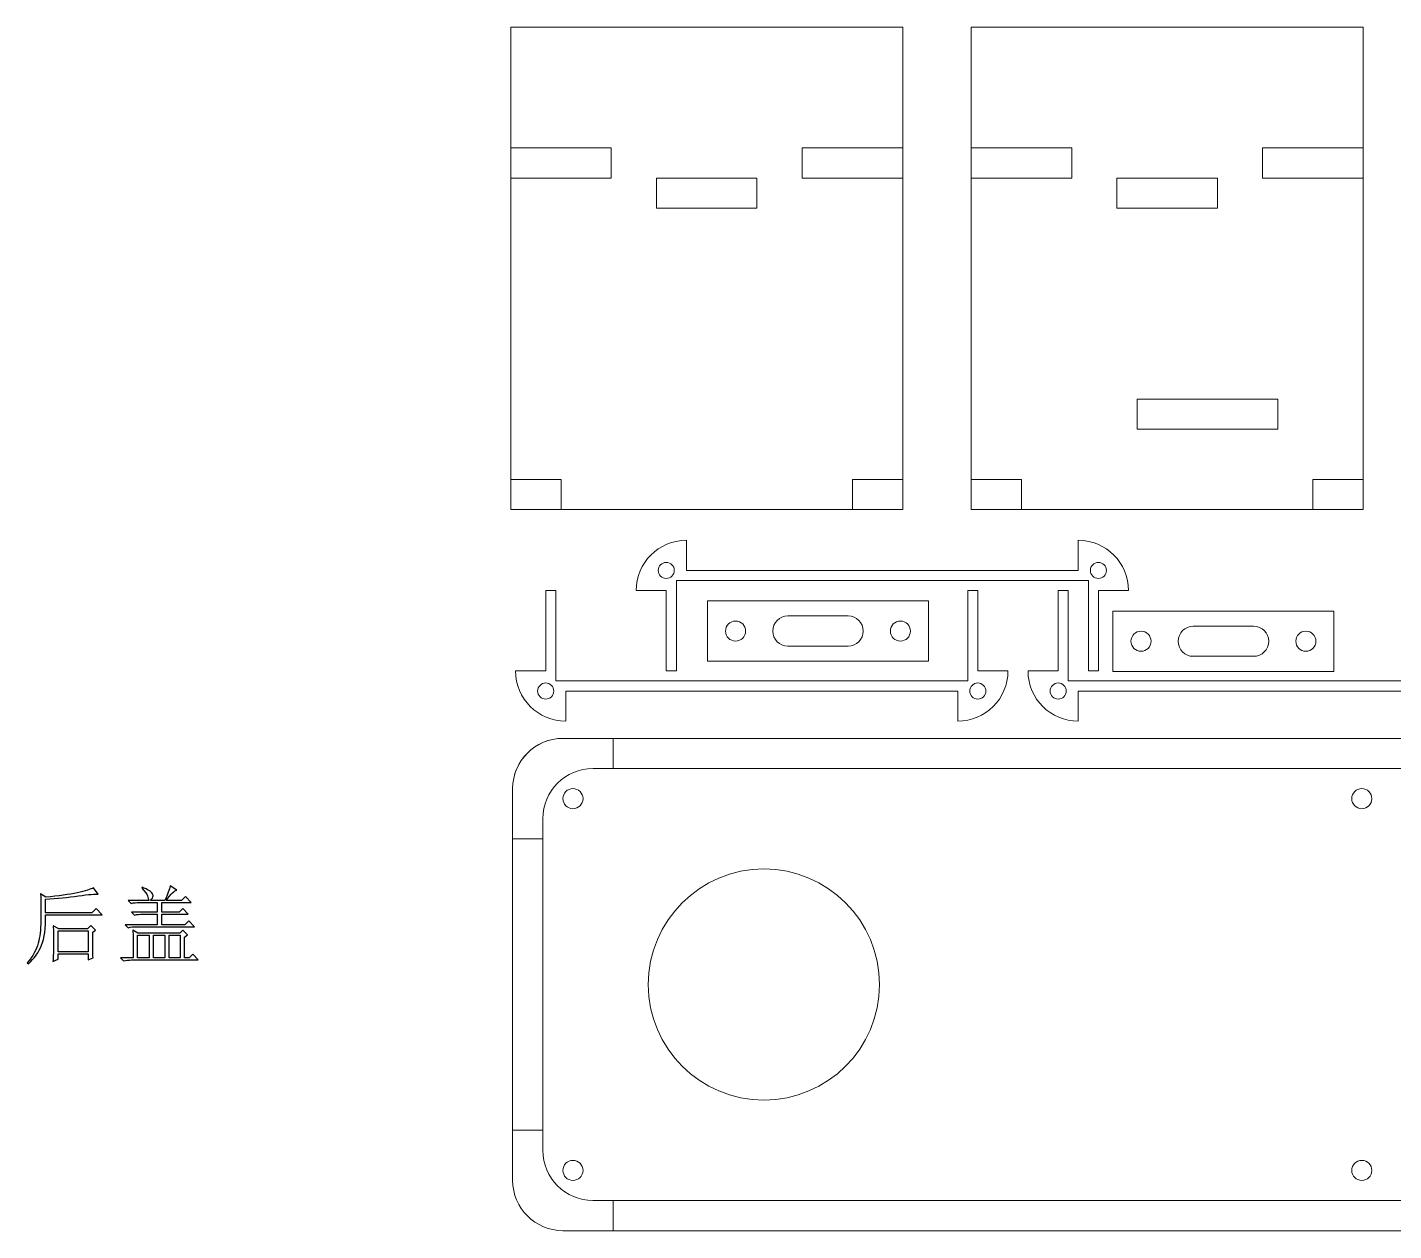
# Model space of a CAD drawing. Header units: millimetres. Extents: x -288 to -52, y -435 to 65.
# Drawn here: x -269.3 to -133.4, y -55 to 64.8 of the extents above; entities that cross this region are included whole.
import ezdxf

# ---------------------------------------------------------------- set-up
doc = ezdxf.new("R2010")
doc.units = ezdxf.units.MM
doc.header["$MEASUREMENT"] = 0
doc.layers.add('layer 1', color=7, linetype='Continuous')

msp = doc.modelspace()

# ---------------------------------------------------------------- linework, layer by layer
at = {"layer": 'layer 1', "color": 250, "lineweight": 20}
for points in [[(-201.66, 1.6668), (-179.66, 1.6668), (-179.66, 7.6668), (-201.66, 7.6668), (-201.66, 1.6668)], [(-161.3111, 0.6526), (-139.3111, 0.6526), (-139.3111, 6.6526), (-161.3111, 6.6526), (-161.3111, 0.6526)]]:
    msp.add_lwpolyline(points, close=True, dxfattribs=at)
for centre, major_axis in [((-198.86, 4.6668), (0, 1)), ((-182.46, 4.6668), (0, 1)), ((-158.5111, 3.6526), (0, 1)), ((-142.1111, 3.6526), (0, 1)), ((-196.0443, -30.5131), (0, 11.5))]:
    msp.add_ellipse(centre, major_axis=major_axis, ratio=1, dxfattribs=at)
for points in [[(-221.2322, 64.7575), (-221.2322, 64.7575), (-182.2322, 64.7575), (-182.2322, 64.7575)], [(-221.2322, 64.7575), (-221.2322, 64.7575), (-221.2322, 16.7579), (-221.2322, 16.7579)], [(-182.2322, 64.7575), (-182.2322, 64.7575), (-182.2322, 16.7579), (-182.2322, 16.7579)], [(-175.412, 64.7573), (-175.412, 64.7573), (-136.412, 64.7573), (-136.412, 64.7573)], [(-175.412, 64.7573), (-175.412, 64.7573), (-175.412, 16.7577), (-175.412, 16.7577)], [(-136.412, 64.7573), (-136.412, 64.7573), (-136.412, 16.7577), (-136.412, 16.7577)], [(-221.2322, 52.7574), (-221.2322, 52.7574), (-211.2322, 52.7574), (-211.2322, 52.7574)], [(-175.412, 52.7572), (-175.412, 52.7572), (-165.412, 52.7572), (-165.412, 52.7572)], [(-206.7322, 46.7573), (-206.7322, 46.7573), (-206.7322, 49.7573), (-206.7322, 49.7573)], [(-206.7322, 49.7573), (-206.7322, 49.7573), (-196.7322, 49.7573), (-196.7322, 49.7573)], [(-182.2322, 49.7576), (-182.2322, 49.7576), (-192.2322, 49.7576), (-192.2322, 49.7576)], [(-160.912, 46.7571), (-160.912, 46.7571), (-160.912, 49.7571), (-160.912, 49.7571)], [(-160.912, 49.7571), (-160.912, 49.7571), (-150.912, 49.7571), (-150.912, 49.7571)], [(-136.412, 49.7574), (-136.412, 49.7574), (-146.412, 49.7574), (-146.412, 49.7574)], [(-158.912, 27.7575), (-158.912, 27.7575), (-144.912, 27.7575), (-144.912, 27.7575)], [(-158.912, 24.7575), (-158.912, 24.7575), (-158.912, 27.7575), (-158.912, 27.7575)], [(-144.912, 24.7575), (-144.912, 24.7575), (-144.912, 27.7575), (-144.912, 27.7575)], [(-158.912, 24.7575), (-158.912, 24.7575), (-144.912, 24.7575), (-144.912, 24.7575)], [(-221.2322, 19.7574), (-221.2322, 19.7574), (-216.2322, 19.7574), (-216.2322, 19.7574)], [(-216.2322, 19.7574), (-216.2322, 19.7574), (-216.2322, 16.7574), (-216.2322, 16.7574)], [(-187.2322, 19.7574), (-187.2322, 19.7574), (-182.2322, 19.7574), (-182.2322, 19.7574)], [(-187.2322, 19.7574), (-187.2322, 19.7574), (-187.2322, 16.7574), (-187.2322, 16.7574)], [(-175.412, 19.7577), (-175.412, 19.7577), (-170.412, 19.7577), (-170.412, 19.7577)], [(-170.412, 19.7577), (-170.412, 19.7577), (-170.412, 16.7577), (-170.412, 16.7577)], [(-141.412, 19.7577), (-141.412, 19.7577), (-136.412, 19.7577), (-136.412, 19.7577)], [(-141.412, 19.7577), (-141.412, 19.7577), (-141.412, 16.7577), (-141.412, 16.7577)], [(-221.2322, 16.7579), (-221.2322, 16.7579), (-182.2322, 16.7579), (-182.2322, 16.7579)], [(-175.412, 16.7577), (-175.412, 16.7577), (-136.412, 16.7577), (-136.412, 16.7577)], [(-208.7563, 8.6989), (-208.7563, 11.4604), (-206.5178, 13.6989), (-203.7563, 13.6989)], [(-203.7563, 13.6989), (-203.7563, 13.6989), (-203.7563, 10.6989), (-203.7563, 10.6989)], [(-164.7563, 13.6989), (-164.7563, 13.6989), (-164.7563, 10.6989), (-164.7563, 10.6989)], [(-164.7563, 13.6989), (-161.9948, 13.6989), (-159.7563, 11.4604), (-159.7563, 8.6989)], [(-204.7563, 9.6989), (-204.7563, 9.6989), (-204.7563, 0.6989), (-204.7563, 0.6989)], [(-163.7563, 9.6989), (-163.7563, 9.6989), (-204.7563, 9.6989), (-204.7563, 9.6989)], [(-203.7563, 10.6989), (-203.7563, 10.6989), (-164.7563, 10.6989), (-164.7563, 10.6989)], [(-163.7563, 9.6989), (-163.7563, 9.6989), (-163.7563, 0.6989), (-163.7563, 0.6989)], [(-217.7563, 8.6987), (-217.7563, 8.6987), (-216.7563, 8.6987), (-216.7563, 8.6987)], [(-217.7563, 0.6987), (-217.7563, 0.6987), (-217.7563, 8.6987), (-217.7563, 8.6987)], [(-216.7563, -0.3013), (-216.7563, -0.3013), (-216.7563, 8.6987), (-216.7563, 8.6987)], [(-205.7563, 8.6989), (-205.7563, 8.6989), (-208.7563, 8.6989), (-208.7563, 8.6989)], [(-205.7563, 8.6989), (-205.7563, 8.6989), (-205.7563, 0.6989), (-205.7563, 0.6989)], [(-174.7563, 8.6987), (-174.7563, 8.6987), (-175.7563, 8.6987), (-175.7563, 8.6987)], [(-175.7563, -0.3013), (-175.7563, -0.3013), (-175.7563, 8.6987), (-175.7563, 8.6987)], [(-174.7563, 0.6987), (-174.7563, 0.6987), (-174.7563, 8.6987), (-174.7563, 8.6987)], [(-166.7563, 8.6987), (-166.7563, 8.6987), (-165.7563, 8.6987), (-165.7563, 8.6987)], [(-166.7563, 0.6987), (-166.7563, 0.6987), (-166.7563, 8.6987), (-166.7563, 8.6987)], [(-165.7563, -0.3013), (-165.7563, -0.3013), (-165.7563, 8.6987), (-165.7563, 8.6987)], [(-159.7563, 8.6989), (-159.7563, 8.6989), (-162.7563, 8.6989), (-162.7563, 8.6989)], [(-162.7563, 8.6989), (-162.7563, 8.6989), (-162.7563, 0.6989), (-162.7563, 0.6989)], [(-193.66, 6.1668), (-193.66, 6.1668), (-187.66, 6.1668), (-187.66, 6.1668)], [(-153.3111, 5.1526), (-153.3111, 5.1526), (-147.3111, 5.1526), (-147.3111, 5.1526)], [(-193.66, 3.1668), (-193.66, 3.1668), (-187.66, 3.1668), (-187.66, 3.1668)], [(-153.3111, 2.1526), (-153.3111, 2.1526), (-147.3111, 2.1526), (-147.3111, 2.1526)], [(-220.7563, 0.6987), (-220.7563, 0.6987), (-217.7563, 0.6987), (-217.7563, 0.6987)], [(-215.7563, -4.3013), (-218.5178, -4.3013), (-220.7563, -2.0628), (-220.7563, 0.6987)], [(-205.7563, 0.6989), (-205.7563, 0.6989), (-204.7563, 0.6989), (-204.7563, 0.6989)], [(-171.7563, 0.6987), (-171.7563, -2.0628), (-173.9948, -4.3013), (-176.7563, -4.3013)], [(-174.7563, 0.6987), (-174.7563, 0.6987), (-171.7563, 0.6987), (-171.7563, 0.6987)], [(-169.7563, 0.6987), (-169.7563, 0.6987), (-166.7563, 0.6987), (-166.7563, 0.6987)], [(-164.7563, -4.3013), (-167.5178, -4.3013), (-169.7563, -2.0628), (-169.7563, 0.6987)], [(-162.7563, 0.6989), (-162.7563, 0.6989), (-163.7563, 0.6989), (-163.7563, 0.6989)], [(-216.7563, -0.3013), (-216.7563, -0.3013), (-175.7563, -0.3013), (-175.7563, -0.3013)], [(-215.7563, -4.3013), (-215.7563, -4.3013), (-215.7563, -1.3013), (-215.7563, -1.3013)], [(-176.7563, -1.3013), (-176.7563, -1.3013), (-215.7563, -1.3013), (-215.7563, -1.3013)], [(-176.7563, -4.3013), (-176.7563, -4.3013), (-176.7563, -1.3013), (-176.7563, -1.3013)], [(-165.7563, -0.3013), (-165.7563, -0.3013), (-124.7563, -0.3013), (-124.7563, -0.3013)], [(-164.7563, -4.3013), (-164.7563, -4.3013), (-164.7563, -1.3013), (-164.7563, -1.3013)], [(-125.7563, -1.3013), (-125.7563, -1.3013), (-164.7563, -1.3013), (-164.7563, -1.3013)], [(-221.0443, -11.0132), (-221.0443, -8.2517), (-218.8058, -6.0132), (-216.0443, -6.0132)], [(-211.0443, -6.0132), (-211.0443, -6.0132), (-211.0443, -9.0132), (-211.0443, -9.0132)], [(-218.0443, -14.0132), (-218.0443, -11.2517), (-215.8058, -9.0132), (-213.0443, -9.0132)], [(-211.0443, -9.0132), (-211.0443, -9.0132), (-213.0443, -9.0132), (-213.0443, -9.0132)], [(-65.0443, -9.0132), (-65.0443, -9.0132), (-213.0443, -9.0132), (-213.0443, -9.0132)], [(-218.0443, -14.0132), (-218.0443, -14.0132), (-218.0443, -13.9832), (-218.0443, -13.9832)], [(-218.0443, -14.0132), (-218.0443, -14.0132), (-218.0443, -47.0132), (-218.0443, -47.0132)], [(-221.0443, -16.0131), (-221.0443, -16.0131), (-218.0443, -16.0131), (-218.0443, -16.0131)], [(-221.0443, -45.0131), (-221.0443, -45.0131), (-218.0443, -45.0131), (-218.0443, -45.0131)], [(-213.0443, -52.0132), (-215.8058, -52.0132), (-218.0443, -49.7747), (-218.0443, -47.0132)], [(-218.0443, -47.0432), (-218.0443, -47.0432), (-218.0443, -47.0132), (-218.0443, -47.0132)], [(-213.0743, -52.0132), (-213.0743, -52.0132), (-213.0443, -52.0132), (-213.0443, -52.0132)], [(-213.0443, -52.0132), (-213.0443, -52.0132), (-65.0443, -52.0132), (-65.0443, -52.0132)], [(-211.0443, -52.0132), (-211.0443, -52.0132), (-211.0443, -55.0132), (-211.0443, -55.0132)]]:
    msp.add_open_spline(points, degree=3, dxfattribs=at)
for points, knots in [([(-211.2322, 52.7574), (-211.2322, 52.7574), (-211.2322, 49.7574), (-211.2322, 49.7574), (-211.2322, 49.7574), (-211.2322, 49.7574), (-221.2322, 49.7574), (-221.2322, 49.7574)], [0, 0, 0, 0, 0.33333333, 0.33333333, 0.33333333, 0.33333333, 1, 1, 1, 1]), ([(-192.2322, 49.7576), (-192.2322, 49.7576), (-192.2322, 52.7576), (-192.2322, 52.7576), (-192.2322, 52.7576), (-192.2322, 52.7576), (-182.2322, 52.7576), (-182.2322, 52.7576)], [0, 0, 0, 0, 0.33333333, 0.33333333, 0.33333333, 0.33333333, 1, 1, 1, 1]), ([(-165.412, 52.7572), (-165.412, 52.7572), (-165.412, 49.7572), (-165.412, 49.7572), (-165.412, 49.7572), (-165.412, 49.7572), (-175.412, 49.7572), (-175.412, 49.7572)], [0, 0, 0, 0, 0.33333333, 0.33333333, 0.33333333, 0.33333333, 1, 1, 1, 1]), ([(-146.412, 49.7574), (-146.412, 49.7574), (-146.412, 52.7574), (-146.412, 52.7574), (-146.412, 52.7574), (-146.412, 52.7574), (-136.412, 52.7574), (-136.412, 52.7574)], [0, 0, 0, 0, 0.33333333, 0.33333333, 0.33333333, 0.33333333, 1, 1, 1, 1]), ([(-196.7322, 49.7573), (-196.7322, 49.7573), (-196.7322, 46.7573), (-196.7322, 46.7573), (-196.7322, 46.7573), (-196.7322, 46.7573), (-206.7322, 46.7573), (-206.7322, 46.7573)], [0, 0, 0, 0, 0.33333333, 0.33333333, 0.33333333, 0.33333333, 1, 1, 1, 1]), ([(-150.912, 49.7571), (-150.912, 49.7571), (-150.912, 46.7571), (-150.912, 46.7571), (-150.912, 46.7571), (-150.912, 46.7571), (-160.912, 46.7571), (-160.912, 46.7571)], [0, 0, 0, 0, 0.33333333, 0.33333333, 0.33333333, 0.33333333, 1, 1, 1, 1]), ([(-204.9563, 10.6989), (-204.9563, 10.2571), (-205.3145, 9.8989), (-205.7563, 9.8989), (-205.7563, 9.8989), (-206.1981, 9.8989), (-206.5563, 10.2571), (-206.5563, 10.6989), (-206.5563, 10.6989), (-206.5563, 11.1407), (-206.1981, 11.4989), (-205.7563, 11.4989), (-205.7563, 11.4989), (-205.3145, 11.4989), (-204.9563, 11.1407), (-204.9563, 10.6989)], [0, 0, 0, 0, 0.2, 0.2, 0.2, 0.2, 0.4, 0.4, 0.4, 0.4, 0.6, 0.6, 0.6, 0.6, 1, 1, 1, 1]), ([(-161.9563, 10.6989), (-161.9563, 10.2571), (-162.3145, 9.8989), (-162.7563, 9.8989), (-162.7563, 9.8989), (-163.1981, 9.8989), (-163.5563, 10.2571), (-163.5563, 10.6989), (-163.5563, 10.6989), (-163.5563, 11.1407), (-163.1981, 11.4989), (-162.7563, 11.4989), (-162.7563, 11.4989), (-162.3145, 11.4989), (-161.9563, 11.1407), (-161.9563, 10.6989)], [0, 0, 0, 0, 0.2, 0.2, 0.2, 0.2, 0.4, 0.4, 0.4, 0.4, 0.6, 0.6, 0.6, 0.6, 1, 1, 1, 1]), ([(-193.66, 3.1668), (-194.4884, 3.1668), (-195.16, 3.8384), (-195.16, 4.6668), (-195.16, 4.6668), (-195.16, 5.4952), (-194.4884, 6.1668), (-193.66, 6.1668)], [0, 0, 0, 0, 0.33333333, 0.33333333, 0.33333333, 0.33333333, 1, 1, 1, 1]), ([(-187.66, 6.1668), (-186.8316, 6.1668), (-186.16, 5.4952), (-186.16, 4.6668), (-186.16, 4.6668), (-186.16, 3.8384), (-186.8316, 3.1668), (-187.66, 3.1668)], [0, 0, 0, 0, 0.33333333, 0.33333333, 0.33333333, 0.33333333, 1, 1, 1, 1]), ([(-153.3111, 2.1526), (-154.1395, 2.1526), (-154.8111, 2.8242), (-154.8111, 3.6526), (-154.8111, 3.6526), (-154.8111, 4.481), (-154.1395, 5.1526), (-153.3111, 5.1526)], [0, 0, 0, 0, 0.33333333, 0.33333333, 0.33333333, 0.33333333, 1, 1, 1, 1]), ([(-147.3111, 5.1526), (-146.4827, 5.1526), (-145.8111, 4.481), (-145.8111, 3.6526), (-145.8111, 3.6526), (-145.8111, 2.8242), (-146.4827, 2.1526), (-147.3111, 2.1526)], [0, 0, 0, 0, 0.33333333, 0.33333333, 0.33333333, 0.33333333, 1, 1, 1, 1]), ([(-218.5563, -1.3013), (-218.5563, -0.8595), (-218.1981, -0.5013), (-217.7563, -0.5013), (-217.7563, -0.5013), (-217.3145, -0.5013), (-216.9563, -0.8595), (-216.9563, -1.3013), (-216.9563, -1.3013), (-216.9563, -1.7431), (-217.3145, -2.1013), (-217.7563, -2.1013), (-217.7563, -2.1013), (-218.1981, -2.1013), (-218.5563, -1.7431), (-218.5563, -1.3013)], [0, 0, 0, 0, 0.2, 0.2, 0.2, 0.2, 0.4, 0.4, 0.4, 0.4, 0.6, 0.6, 0.6, 0.6, 1, 1, 1, 1]), ([(-175.5563, -1.3013), (-175.5563, -0.8595), (-175.1981, -0.5013), (-174.7563, -0.5013), (-174.7563, -0.5013), (-174.3145, -0.5013), (-173.9563, -0.8595), (-173.9563, -1.3013), (-173.9563, -1.3013), (-173.9563, -1.7431), (-174.3145, -2.1013), (-174.7563, -2.1013), (-174.7563, -2.1013), (-175.1981, -2.1013), (-175.5563, -1.7431), (-175.5563, -1.3013)], [0, 0, 0, 0, 0.2, 0.2, 0.2, 0.2, 0.4, 0.4, 0.4, 0.4, 0.6, 0.6, 0.6, 0.6, 1, 1, 1, 1]), ([(-167.5563, -1.3013), (-167.5563, -0.8595), (-167.1981, -0.5013), (-166.7563, -0.5013), (-166.7563, -0.5013), (-166.3145, -0.5013), (-165.9563, -0.8595), (-165.9563, -1.3013), (-165.9563, -1.3013), (-165.9563, -1.7431), (-166.3145, -2.1013), (-166.7563, -2.1013), (-166.7563, -2.1013), (-167.1981, -2.1013), (-167.5563, -1.7431), (-167.5563, -1.3013)], [0, 0, 0, 0, 0.2, 0.2, 0.2, 0.2, 0.4, 0.4, 0.4, 0.4, 0.6, 0.6, 0.6, 0.6, 1, 1, 1, 1]), ([(-216.0443, -6.0132), (-216.0443, -6.0132), (-57.0443, -6.0132), (-57.0443, -6.0132), (-57.0443, -6.0132), (-54.2943, -6.0132), (-52.0443, -8.2632), (-52.0443, -11.0133), (-52.0443, -11.0133), (-52.0443, -11.0133), (-52.0443, -50.0132), (-52.0443, -50.0132), (-52.0443, -50.0132), (-52.0443, -52.7633), (-54.2943, -55.0132), (-57.0443, -55.0132), (-57.0443, -55.0132), (-57.0443, -55.0132), (-216.0443, -55.0132), (-216.0443, -55.0132), (-216.0443, -55.0132), (-218.7943, -55.0132), (-221.0443, -52.7633), (-221.0443, -50.0132), (-221.0443, -50.0132), (-221.0443, -50.0132), (-221.0443, -11.0133), (-221.0443, -11.0133), (-221.0443, -11.0133), (-221.0443, -8.2632), (-218.7943, -6.0132), (-216.0443, -6.0132)], [0, 0, 0, 0, 0.11111111, 0.11111111, 0.11111111, 0.11111111, 0.22222222, 0.22222222, 0.22222222, 0.22222222, 0.33333333, 0.33333333, 0.33333333, 0.33333333, 0.44444444, 0.44444444, 0.44444444, 0.44444444, 0.55555556, 0.55555556, 0.55555556, 0.55555556, 0.66666667, 0.66666667, 0.66666667, 0.66666667, 0.77777778, 0.77777778, 0.77777778, 0.77777778, 1, 1, 1, 1]), ([(-215.0443, -13.0132), (-215.5966, -13.0132), (-216.0443, -12.5655), (-216.0443, -12.0132), (-216.0443, -12.0132), (-216.0443, -11.4609), (-215.5966, -11.0132), (-215.0443, -11.0132), (-215.0443, -11.0132), (-214.492, -11.0132), (-214.0443, -11.4609), (-214.0443, -12.0132), (-214.0443, -12.0132), (-214.0443, -12.5655), (-214.492, -13.0132), (-215.0443, -13.0132)], [0, 0, 0, 0, 0.2, 0.2, 0.2, 0.2, 0.4, 0.4, 0.4, 0.4, 0.6, 0.6, 0.6, 0.6, 1, 1, 1, 1]), ([(-136.5443, -13.0132), (-137.0966, -13.0132), (-137.5443, -12.5655), (-137.5443, -12.0132), (-137.5443, -12.0132), (-137.5443, -11.4609), (-137.0966, -11.0132), (-136.5443, -11.0132), (-136.5443, -11.0132), (-135.992, -11.0132), (-135.5443, -11.4609), (-135.5443, -12.0132), (-135.5443, -12.0132), (-135.5443, -12.5655), (-135.992, -13.0132), (-136.5443, -13.0132)], [0, 0, 0, 0, 0.2, 0.2, 0.2, 0.2, 0.4, 0.4, 0.4, 0.4, 0.6, 0.6, 0.6, 0.6, 1, 1, 1, 1]), ([(-215.0443, -50.0132), (-215.5966, -50.0132), (-216.0443, -49.5655), (-216.0443, -49.0132), (-216.0443, -49.0132), (-216.0443, -48.4609), (-215.5966, -48.0132), (-215.0443, -48.0132), (-215.0443, -48.0132), (-214.492, -48.0132), (-214.0443, -48.4609), (-214.0443, -49.0132), (-214.0443, -49.0132), (-214.0443, -49.5655), (-214.492, -50.0132), (-215.0443, -50.0132)], [0, 0, 0, 0, 0.2, 0.2, 0.2, 0.2, 0.4, 0.4, 0.4, 0.4, 0.6, 0.6, 0.6, 0.6, 1, 1, 1, 1]), ([(-136.5443, -50.0132), (-137.0966, -50.0132), (-137.5443, -49.5655), (-137.5443, -49.0132), (-137.5443, -49.0132), (-137.5443, -48.4609), (-137.0966, -48.0132), (-136.5443, -48.0132), (-136.5443, -48.0132), (-135.992, -48.0132), (-135.5443, -48.4609), (-135.5443, -49.0132), (-135.5443, -49.0132), (-135.5443, -49.5655), (-135.992, -50.0132), (-136.5443, -50.0132)], [0, 0, 0, 0, 0.2, 0.2, 0.2, 0.2, 0.4, 0.4, 0.4, 0.4, 0.6, 0.6, 0.6, 0.6, 1, 1, 1, 1])]:
    msp.add_open_spline(points, degree=3, knots=knots, dxfattribs=at)
at = {"layer": 'layer 1', "color": 250}
for points, knots in [([(-269.3414, -28.3662), (-268.7896, -27.6818), (-268.4312, -27.0312), (-268.2661, -26.4132), (-268.2661, -26.4132), (-268.101, -25.7951), (-268.0121, -25.0514), (-268.0022, -24.1794), (-268.0022, -24.1794), (-267.9909, -23.3087), (-267.9966, -22.4098), (-268.0177, -21.4827), (-268.0177, -21.4827), (-268.0177, -21.4827), (-267.4886, -21.8143), (-267.4886, -21.8143), (-267.4886, -21.8143), (-266.2327, -21.7029), (-265.1955, -21.5603), (-264.3799, -21.384), (-264.3799, -21.384), (-263.5643, -21.2076), (-263.0238, -21.0411), (-262.7599, -20.8872), (-262.7599, -20.8872), (-262.7599, -20.8872), (-262.2971, -21.5166), (-262.2971, -21.5166), (-262.2971, -21.5166), (-262.5835, -21.4954), (-263.2341, -21.5505), (-264.2472, -21.6831), (-264.2472, -21.6831), (-265.2844, -21.8369), (-266.3752, -21.9484), (-267.5224, -22.0133), (-267.5224, -22.0133), (-267.5224, -22.0133), (-267.5224, -23.3722), (-267.5224, -23.3722), (-267.5224, -23.3722), (-267.5224, -23.3722), (-262.925, -23.3722), (-262.925, -23.3722), (-262.925, -23.3722), (-262.925, -23.3722), (-262.4946, -22.9432), (-262.4946, -22.9432), (-262.4946, -22.9432), (-262.4946, -22.9432), (-261.8991, -23.5712), (-261.8991, -23.5712), (-261.8991, -23.5712), (-261.8991, -23.5712), (-267.5224, -23.5712), (-267.5224, -23.5712), (-267.5224, -23.5712), (-267.4999, -24.8934), (-267.6325, -25.9023), (-267.919, -26.5966), (-267.919, -26.5966), (-268.2054, -27.2909), (-268.6471, -27.9132), (-269.2412, -28.4649), (-269.2412, -28.4649), (-269.2412, -28.4649), (-269.3414, -28.3662), (-269.3414, -28.3662)], [0, 0, 0, 0, 0.05555556, 0.05555556, 0.05555556, 0.05555556, 0.11111111, 0.11111111, 0.11111111, 0.11111111, 0.16666667, 0.16666667, 0.16666667, 0.16666667, 0.22222222, 0.22222222, 0.22222222, 0.22222222, 0.27777778, 0.27777778, 0.27777778, 0.27777778, 0.33333333, 0.33333333, 0.33333333, 0.33333333, 0.38888889, 0.38888889, 0.38888889, 0.38888889, 0.44444444, 0.44444444, 0.44444444, 0.44444444, 0.5, 0.5, 0.5, 0.5, 0.55555556, 0.55555556, 0.55555556, 0.55555556, 0.61111111, 0.61111111, 0.61111111, 0.61111111, 0.66666667, 0.66666667, 0.66666667, 0.66666667, 0.72222222, 0.72222222, 0.72222222, 0.72222222, 0.77777778, 0.77777778, 0.77777778, 0.77777778, 0.83333333, 0.83333333, 0.83333333, 0.83333333, 0.88888889, 0.88888889, 0.88888889, 0.88888889, 1, 1, 1, 1]), ([(-257.9113, -20.8252), (-257.337, -21.0665), (-257.0124, -21.2598), (-256.9348, -21.4023), (-256.9348, -21.4023), (-256.8586, -21.5448), (-256.8191, -21.6394), (-256.8191, -21.6831), (-256.8191, -21.6831), (-256.8191, -21.8369), (-256.908, -21.9907), (-257.0844, -22.1445), (-257.0844, -22.1445), (-257.0844, -22.1445), (-255.662, -22.1445), (-255.662, -22.1445), (-255.662, -22.1445), (-255.3755, -21.5505), (-255.1991, -21.0665), (-255.1328, -20.6925), (-255.1328, -20.6925), (-255.1328, -20.6925), (-254.471, -21.1215), (-254.471, -21.1215), (-254.471, -21.1215), (-254.67, -21.1441), (-255.0227, -21.4841), (-255.5293, -22.1445), (-255.5293, -22.1445), (-255.5293, -22.1445), (-254.0082, -22.1445), (-254.0082, -22.1445), (-254.0082, -22.1445), (-254.0082, -22.1445), (-253.6116, -21.748), (-253.6116, -21.748), (-253.6116, -21.748), (-253.6116, -21.748), (-253.0486, -22.3435), (-253.0486, -22.3435), (-253.0486, -22.3435), (-253.0486, -22.3435), (-255.9597, -22.3435), (-255.9597, -22.3435), (-255.9597, -22.3435), (-255.9597, -22.3435), (-255.9597, -23.3045), (-255.9597, -23.3045), (-255.9597, -23.3045), (-255.9597, -23.3045), (-254.2396, -23.3045), (-254.2396, -23.3045), (-254.2396, -23.3045), (-254.2396, -23.3045), (-253.8755, -22.9418), (-253.8755, -22.9418), (-253.8755, -22.9418), (-253.8755, -22.9418), (-253.3463, -23.5035), (-253.3463, -23.5035), (-253.3463, -23.5035), (-253.3463, -23.5035), (-255.9597, -23.5035), (-255.9597, -23.5035), (-255.9597, -23.5035), (-255.9597, -23.5035), (-255.9597, -24.5576), (-255.9597, -24.5576), (-255.9597, -24.5576), (-255.9597, -24.5576), (-253.678, -24.5576), (-253.678, -24.5576), (-253.678, -24.5576), (-253.678, -24.5576), (-253.28, -24.161), (-253.28, -24.161), (-253.28, -24.161), (-253.28, -24.161), (-252.7184, -24.7565), (-252.7184, -24.7565), (-252.7184, -24.7565), (-252.7184, -24.7565), (-258.5068, -24.7565), (-258.5068, -24.7565), (-258.5068, -24.7565), (-258.7932, -24.7565), (-259.0571, -24.789), (-259.2998, -24.8553), (-259.2998, -24.8553), (-259.2998, -24.8553), (-259.5976, -24.5576), (-259.5976, -24.5576), (-259.5976, -24.5576), (-259.5976, -24.5576), (-256.4226, -24.5576), (-256.4226, -24.5576), (-256.4226, -24.5576), (-256.4226, -24.5576), (-256.4226, -23.5035), (-256.4226, -23.5035), (-256.4226, -23.5035), (-256.4226, -23.5035), (-257.8774, -23.5035), (-257.8774, -23.5035), (-257.8774, -23.5035), (-258.1639, -23.5035), (-258.4292, -23.5359), (-258.6719, -23.6022), (-258.6719, -23.6022), (-258.6719, -23.6022), (-258.9696, -23.3045), (-258.9696, -23.3045), (-258.9696, -23.3045), (-258.9696, -23.3045), (-256.4226, -23.3045), (-256.4226, -23.3045), (-256.4226, -23.3045), (-256.4226, -23.3045), (-256.4226, -22.3435), (-256.4226, -22.3435), (-256.4226, -22.3435), (-256.4226, -22.3435), (-258.209, -22.3435), (-258.209, -22.3435), (-258.209, -22.3435), (-258.4955, -22.3435), (-258.7594, -22.376), (-259.0021, -22.4423), (-259.0021, -22.4423), (-259.0021, -22.4423), (-259.2998, -22.1445), (-259.2998, -22.1445), (-259.2998, -22.1445), (-259.2998, -22.1445), (-257.2495, -22.1445), (-257.2495, -22.1445), (-257.2495, -22.1445), (-257.2932, -22.0345), (-257.337, -21.8807), (-257.3821, -21.6831), (-257.3821, -21.6831), (-257.4485, -21.5067), (-257.6347, -21.2541), (-257.9438, -20.9239), (-257.9438, -20.9239), (-257.9438, -20.9239), (-257.9113, -20.8252), (-257.9113, -20.8252)], [0, 0, 0, 0, 0.02631579, 0.02631579, 0.02631579, 0.02631579, 0.05263158, 0.05263158, 0.05263158, 0.05263158, 0.07894737, 0.07894737, 0.07894737, 0.07894737, 0.10526316, 0.10526316, 0.10526316, 0.10526316, 0.13157895, 0.13157895, 0.13157895, 0.13157895, 0.15789474, 0.15789474, 0.15789474, 0.15789474, 0.18421053, 0.18421053, 0.18421053, 0.18421053, 0.21052632, 0.21052632, 0.21052632, 0.21052632, 0.23684211, 0.23684211, 0.23684211, 0.23684211, 0.26315789, 0.26315789, 0.26315789, 0.26315789, 0.28947368, 0.28947368, 0.28947368, 0.28947368, 0.31578947, 0.31578947, 0.31578947, 0.31578947, 0.34210526, 0.34210526, 0.34210526, 0.34210526, 0.36842105, 0.36842105, 0.36842105, 0.36842105, 0.39473684, 0.39473684, 0.39473684, 0.39473684, 0.42105263, 0.42105263, 0.42105263, 0.42105263, 0.44736842, 0.44736842, 0.44736842, 0.44736842, 0.47368421, 0.47368421, 0.47368421, 0.47368421, 0.5, 0.5, 0.5, 0.5, 0.52631579, 0.52631579, 0.52631579, 0.52631579, 0.55263158, 0.55263158, 0.55263158, 0.55263158, 0.57894737, 0.57894737, 0.57894737, 0.57894737, 0.60526316, 0.60526316, 0.60526316, 0.60526316, 0.63157895, 0.63157895, 0.63157895, 0.63157895, 0.65789474, 0.65789474, 0.65789474, 0.65789474, 0.68421053, 0.68421053, 0.68421053, 0.68421053, 0.71052632, 0.71052632, 0.71052632, 0.71052632, 0.73684211, 0.73684211, 0.73684211, 0.73684211, 0.76315789, 0.76315789, 0.76315789, 0.76315789, 0.78947368, 0.78947368, 0.78947368, 0.78947368, 0.81578947, 0.81578947, 0.81578947, 0.81578947, 0.84210526, 0.84210526, 0.84210526, 0.84210526, 0.86842105, 0.86842105, 0.86842105, 0.86842105, 0.89473684, 0.89473684, 0.89473684, 0.89473684, 0.92105263, 0.92105263, 0.92105263, 0.92105263, 0.94736842, 0.94736842, 0.94736842, 0.94736842, 1, 1, 1, 1]), ([(-262.8263, -25.2871), (-262.8263, -25.2871), (-262.8263, -26.9776), (-262.8263, -26.9776), (-262.8263, -26.9776), (-262.8263, -27.3092), (-262.815, -27.607), (-262.7924, -27.8709), (-262.7924, -27.8709), (-262.7924, -27.8709), (-263.2891, -28.0698), (-263.2891, -28.0698), (-263.2891, -28.0698), (-263.2891, -28.0698), (-263.2891, -27.4743), (-263.2891, -27.4743), (-263.2891, -27.4743), (-263.2891, -27.4743), (-266.2651, -27.4743), (-266.2651, -27.4743), (-266.2651, -27.4743), (-266.2651, -27.4743), (-266.2651, -28.0035), (-266.2651, -28.0035), (-266.2651, -28.0035), (-266.2651, -28.0035), (-266.7943, -28.2349), (-266.7943, -28.2349), (-266.7943, -28.2349), (-266.7506, -27.7283), (-266.728, -27.1258), (-266.728, -26.4301), (-266.728, -26.4301), (-266.728, -25.7344), (-266.7393, -25.1446), (-266.7619, -24.6577), (-266.7619, -24.6577), (-266.7619, -24.6577), (-266.1988, -24.9555), (-266.1988, -24.9555), (-266.1988, -24.9555), (-266.1988, -24.9555), (-263.3554, -24.9555), (-263.3554, -24.9555), (-263.3554, -24.9555), (-263.3554, -24.9555), (-263.0238, -24.6253), (-263.0238, -24.6253), (-263.0238, -24.6253), (-263.0238, -24.6253), (-262.561, -25.0881), (-262.561, -25.0881), (-262.561, -25.0881), (-262.561, -25.0881), (-262.8263, -25.2871), (-262.8263, -25.2871)], [0, 0, 0, 0, 0.06666667, 0.06666667, 0.06666667, 0.06666667, 0.13333333, 0.13333333, 0.13333333, 0.13333333, 0.2, 0.2, 0.2, 0.2, 0.26666667, 0.26666667, 0.26666667, 0.26666667, 0.33333333, 0.33333333, 0.33333333, 0.33333333, 0.4, 0.4, 0.4, 0.4, 0.46666667, 0.46666667, 0.46666667, 0.46666667, 0.53333333, 0.53333333, 0.53333333, 0.53333333, 0.6, 0.6, 0.6, 0.6, 0.66666667, 0.66666667, 0.66666667, 0.66666667, 0.73333333, 0.73333333, 0.73333333, 0.73333333, 0.8, 0.8, 0.8, 0.8, 0.86666667, 0.86666667, 0.86666667, 0.86666667, 1, 1, 1, 1]), ([(-266.2651, -25.1545), (-266.2651, -25.1545), (-266.2651, -27.2754), (-266.2651, -27.2754), (-266.2651, -27.2754), (-266.2651, -27.2754), (-263.2891, -27.2754), (-263.2891, -27.2754), (-263.2891, -27.2754), (-263.2891, -27.2754), (-263.2891, -25.1545), (-263.2891, -25.1545), (-263.2891, -25.1545), (-263.2891, -25.1545), (-266.2651, -25.1545), (-266.2651, -25.1545)], [0, 0, 0, 0, 0.2, 0.2, 0.2, 0.2, 0.4, 0.4, 0.4, 0.4, 0.6, 0.6, 0.6, 0.6, 1, 1, 1, 1]), ([(-258.8045, -27.868), (-258.8045, -26.4795), (-258.8144, -25.5538), (-258.837, -25.0895), (-258.837, -25.0895), (-258.837, -25.0895), (-258.3403, -25.3873), (-258.3403, -25.3873), (-258.3403, -25.3873), (-258.3403, -25.3873), (-254.1733, -25.3873), (-254.1733, -25.3873), (-254.1733, -25.3873), (-254.1733, -25.3873), (-253.8755, -25.0895), (-253.8755, -25.0895), (-253.8755, -25.0895), (-253.8755, -25.0895), (-253.4127, -25.5538), (-253.4127, -25.5538), (-253.4127, -25.5538), (-253.4127, -25.5538), (-253.7104, -25.7852), (-253.7104, -25.7852), (-253.7104, -25.7852), (-253.7104, -25.7852), (-253.7104, -27.868), (-253.7104, -27.868), (-253.7104, -27.868), (-253.7104, -27.868), (-253.2476, -27.868), (-253.2476, -27.868), (-253.2476, -27.868), (-253.2476, -27.868), (-252.8835, -27.5054), (-252.8835, -27.5054), (-252.8835, -27.5054), (-252.8835, -27.5054), (-252.3543, -28.067), (-252.3543, -28.067), (-252.3543, -28.067), (-252.3543, -28.067), (-258.9696, -28.067), (-258.9696, -28.067), (-258.9696, -28.067), (-259.2561, -28.067), (-259.52, -28.0995), (-259.7627, -28.1658), (-259.7627, -28.1658), (-259.7627, -28.1658), (-260.0604, -27.868), (-260.0604, -27.868), (-260.0604, -27.868), (-260.0604, -27.868), (-258.8045, -27.868), (-258.8045, -27.868)], [0, 0, 0, 0, 0.06666667, 0.06666667, 0.06666667, 0.06666667, 0.13333333, 0.13333333, 0.13333333, 0.13333333, 0.2, 0.2, 0.2, 0.2, 0.26666667, 0.26666667, 0.26666667, 0.26666667, 0.33333333, 0.33333333, 0.33333333, 0.33333333, 0.4, 0.4, 0.4, 0.4, 0.46666667, 0.46666667, 0.46666667, 0.46666667, 0.53333333, 0.53333333, 0.53333333, 0.53333333, 0.6, 0.6, 0.6, 0.6, 0.66666667, 0.66666667, 0.66666667, 0.66666667, 0.73333333, 0.73333333, 0.73333333, 0.73333333, 0.8, 0.8, 0.8, 0.8, 0.86666667, 0.86666667, 0.86666667, 0.86666667, 1, 1, 1, 1]), ([(-258.3741, -25.5863), (-258.3741, -25.5863), (-258.3741, -27.868), (-258.3741, -27.868), (-258.3741, -27.868), (-258.3741, -27.868), (-257.217, -27.868), (-257.217, -27.868), (-257.217, -27.868), (-257.217, -27.868), (-257.217, -25.5863), (-257.217, -25.5863), (-257.217, -25.5863), (-257.217, -25.5863), (-258.3741, -25.5863), (-258.3741, -25.5863)], [0, 0, 0, 0, 0.2, 0.2, 0.2, 0.2, 0.4, 0.4, 0.4, 0.4, 0.6, 0.6, 0.6, 0.6, 1, 1, 1, 1]), ([(-256.7866, -25.5863), (-256.7866, -25.5863), (-256.7866, -27.868), (-256.7866, -27.868), (-256.7866, -27.868), (-256.7866, -27.868), (-255.662, -27.868), (-255.662, -27.868), (-255.662, -27.868), (-255.662, -27.868), (-255.662, -25.5863), (-255.662, -25.5863), (-255.662, -25.5863), (-255.662, -25.5863), (-256.7866, -25.5863), (-256.7866, -25.5863)], [0, 0, 0, 0, 0.2, 0.2, 0.2, 0.2, 0.4, 0.4, 0.4, 0.4, 0.6, 0.6, 0.6, 0.6, 1, 1, 1, 1]), ([(-255.2316, -25.5863), (-255.2316, -25.5863), (-255.2316, -27.868), (-255.2316, -27.868), (-255.2316, -27.868), (-255.2316, -27.868), (-254.1408, -27.868), (-254.1408, -27.868), (-254.1408, -27.868), (-254.1408, -27.868), (-254.1408, -25.5863), (-254.1408, -25.5863), (-254.1408, -25.5863), (-254.1408, -25.5863), (-255.2316, -25.5863), (-255.2316, -25.5863)], [0, 0, 0, 0, 0.2, 0.2, 0.2, 0.2, 0.4, 0.4, 0.4, 0.4, 0.6, 0.6, 0.6, 0.6, 1, 1, 1, 1])]:
    msp.add_open_spline(points, degree=3, knots=knots, dxfattribs=at)

doc.saveas('drawing.dxf')
